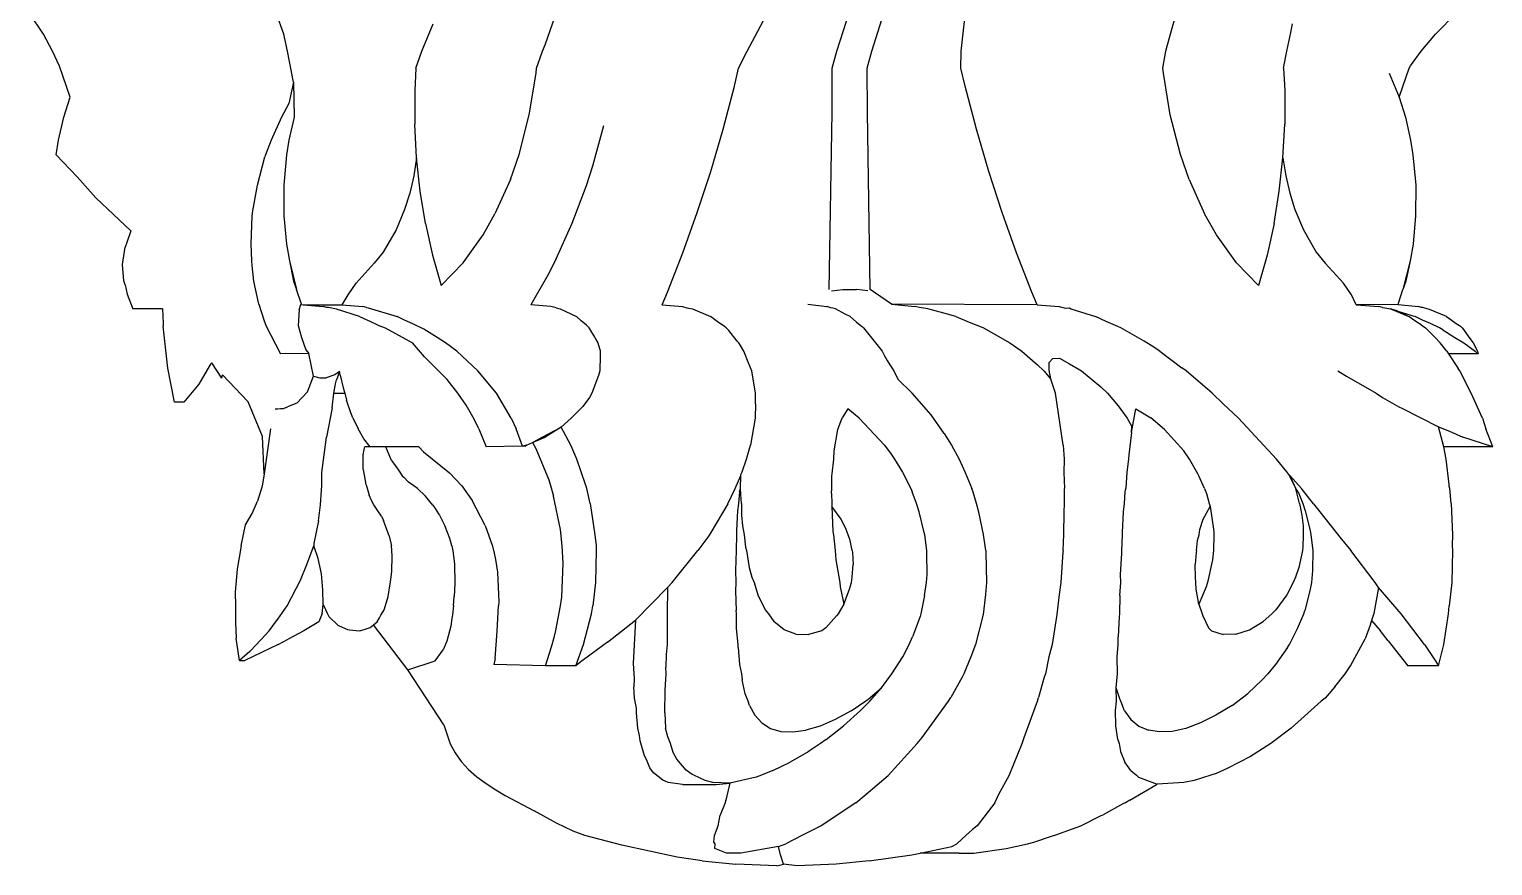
# Model space of a CAD drawing. Extents: x -1563 to 1637, y -685 to 815.
# Drawn here: x 590.6 to 684.5, y -95.1 to -41.4 of the extents above; entities that cross this region are included whole.
import ezdxf

# ---------------------------------------------------------------- set-up
doc = ezdxf.new("R2010")
doc.units = 0
doc.header["$MEASUREMENT"] = 0
doc.layers.get('0').update_dxf_attribs({"linetype": 'CONTINUOUS'})

msp = doc.modelspace()

# ---------------------------------------------------------------- linework, layer by layer
at = {"color": 22}
for p, q in [((591.511, -41.712), (590.595, -40.351)), ((606.928, -41.712), (606.445, -40.351)), ((636.661, -42.817), (638.388, -39.568)), ((642.413, -42.817), (643.459, -39.568)), ((644.652, -42.817), (645.68, -39.568)), ((650.405, -42.817), (650.75, -39.568)), ((680.838, -41.712), (682.186, -40.351)), ((615.776, -42.817), (616.522, -41.063)), ((623.705, -42.403), (624.352, -40.571)), ((663.625, -42.403), (664.147, -40.571)), ((671.542, -41.625), (671.661, -41.063)), ((592.093, -42.805), (591.511, -41.712)), ((607.16, -42.817), (606.928, -41.712)), ((671.29, -42.817), (671.542, -41.625)), ((679.906, -42.817), (680.838, -41.712)), ((592.531, -43.785), (592.093, -42.805)), ((607.54, -44.799), (607.16, -42.817)), ((615.41, -43.902), (615.776, -42.817)), ((623.148, -43.902), (623.535, -42.817)), ((623.535, -42.817), (623.705, -42.403)), ((636.116, -43.902), (636.661, -42.817)), ((642.122, -43.902), (642.413, -42.817)), ((644.367, -43.902), (644.652, -42.817)), ((650.372, -43.902), (650.405, -42.817)), ((663.341, -43.902), (663.53, -42.817)), ((663.53, -42.817), (663.625, -42.403)), ((671.079, -43.902), (671.29, -42.817)), ((679.226, -43.763), (679.906, -42.817)), ((593.209, -45.765), (592.531, -43.785)), ((615.41, -43.902), (615.334, -45.344)), ((623.118, -44.228), (623.148, -43.902)), ((635.842, -45.065), (636.116, -43.902)), ((642.114, -46.727), (642.122, -43.902)), ((644.375, -46.727), (644.367, -43.902)), ((650.646, -45.065), (650.372, -43.902)), ((663.37, -44.228), (663.341, -43.902)), ((671.079, -43.902), (671.155, -45.344)), ((678.501, -45.765), (679.139, -43.902)), ((679.139, -43.902), (679.226, -43.763)), ((607.54, -44.799), (607.251, -46.176)), ((607.54, -44.799), (607.591, -47.057)), ((622.68, -46.897), (623.118, -44.228)), ((635.115, -47.82), (635.842, -45.065)), ((651.374, -47.82), (650.646, -45.065)), ((663.809, -46.897), (663.37, -44.228)), ((677.865, -44.218), (678.501, -45.765)), ((592.812, -47.057), (593.209, -45.765)), ((615.334, -45.344), (615.334, -47.505)), ((671.155, -45.344), (671.154, -47.505)), ((678.501, -45.765), (678.898, -47.057)), ((607.251, -46.176), (606.784, -47.057)), ((622.022, -49.439), (622.68, -46.897)), ((641.933, -58.117), (642.114, -46.727)), ((644.555, -58.117), (644.375, -46.727)), ((664.467, -49.439), (663.809, -46.897)), ((592.479, -48.515), (592.812, -47.057)), ((606.784, -47.057), (606.126, -48.515)), ((607.591, -47.057), (607.257, -48.515)), ((615.449, -49.658), (615.334, -47.505)), ((626.752, -50.179), (627.469, -47.592)), ((634.321, -50.524), (635.115, -47.82)), ((652.167, -50.524), (651.374, -47.82)), ((671.039, -49.658), (671.154, -47.505)), ((678.898, -47.057), (679.231, -48.515)), ((592.323, -49.47), (592.479, -48.515)), ((606.126, -48.515), (605.757, -49.47)), ((607.257, -48.515), (607.102, -49.47)), ((679.231, -48.515), (679.387, -49.47)), ((592.323, -49.47), (593.66, -50.871)), ((605.23, -51.414), (605.72, -49.589)), ((605.757, -49.47), (605.72, -49.589)), ((607.102, -49.47), (606.926, -51.414)), ((615.449, -49.658), (615.267, -50.81)), ((615.678, -51.786), (615.449, -49.658)), ((621.467, -51.039), (622.022, -49.439)), ((665.021, -51.039), (664.467, -49.439)), ((670.811, -51.786), (671.039, -49.658)), ((671.039, -49.658), (671.221, -50.81)), ((679.387, -49.47), (679.563, -51.414)), ((626.346, -51.433), (626.752, -50.179)), ((633.462, -53.173), (634.321, -50.524)), ((653.026, -53.173), (652.167, -50.524)), ((593.66, -50.871), (594.86, -52.226)), ((604.944, -53.058), (605.23, -51.414)), ((606.926, -51.414), (606.933, -53.373)), ((615.267, -50.81), (615.01, -51.921)), ((621.467, -51.039), (620.474, -53.26)), ((625.44, -53.851), (626.346, -51.433)), ((665.021, -51.039), (666.015, -53.26)), ((671.221, -50.81), (671.479, -51.921)), ((679.563, -51.414), (679.556, -53.373)), ((594.86, -52.226), (597.104, -54.345)), ((615.01, -51.921), (614.68, -52.979)), ((616.019, -53.872), (615.678, -51.786)), ((670.47, -53.872), (670.811, -51.786)), ((671.479, -51.921), (671.808, -52.979)), ((604.825, -55.192), (604.902, -53.373)), ((604.902, -53.373), (604.944, -53.058)), ((606.933, -53.373), (607.1, -55.192)), ((614.68, -52.979), (614.136, -54.283)), ((619.712, -54.604), (620.474, -53.26)), ((632.54, -55.762), (633.462, -53.173)), ((653.949, -55.762), (653.026, -53.173)), ((666.777, -54.604), (666.015, -53.26)), ((671.808, -52.979), (672.352, -54.283)), ((679.556, -53.373), (679.389, -55.192)), ((597.104, -54.345), (596.859, -55.085)), ((614.136, -54.283), (613.303, -55.704)), ((616.019, -53.872), (616.469, -55.9)), ((624.416, -56.136), (625.44, -53.851)), ((670.47, -53.872), (670.02, -55.9)), ((672.352, -54.283), (673.185, -55.704)), ((596.58, -56.507), (596.758, -55.382)), ((596.859, -55.085), (596.758, -55.382)), ((604.867, -56.267), (604.825, -55.192)), ((607.1, -55.192), (607.287, -56.267)), ((618.436, -56.385), (619.712, -54.604)), ((668.052, -56.385), (666.777, -54.604)), ((679.389, -55.192), (679.202, -56.267)), ((604.89, -56.57), (604.867, -56.267)), ((607.287, -56.267), (607.745, -58.117)), ((607.287, -56.267), (607.56, -57.562)), ((613.303, -55.704), (612.733, -56.427)), ((616.469, -55.9), (617.024, -57.855)), ((624.416, -56.136), (623.874, -57.197)), ((631.555, -58.288), (632.54, -55.762)), ((654.933, -58.288), (653.949, -55.762)), ((670.02, -55.9), (669.464, -57.855)), ((673.185, -55.704), (673.755, -56.427)), ((679.202, -56.267), (678.744, -58.117)), ((679.202, -56.267), (678.928, -57.562)), ((596.661, -57.546), (596.58, -56.507)), ((605.008, -57.562), (604.89, -56.57)), ((612.733, -56.427), (611.565, -57.697)), ((617.024, -57.855), (618.436, -56.385)), ((623.874, -57.197), (622.782, -59.089)), ((669.464, -57.855), (668.052, -56.385)), ((673.755, -56.427), (674.924, -57.697)), ((596.741, -57.818), (596.661, -57.546)), ((596.741, -57.818), (596.875, -58.405)), ((605.325, -59.043), (605.008, -57.562)), ((607.56, -57.562), (607.745, -58.117)), ((608.032, -58.985), (607.745, -58.117)), ((611.057, -58.449), (611.565, -57.697)), ((642.077, -58.203), (642.803, -58.117)), ((642.803, -58.117), (643.685, -58.117)), ((644.411, -58.203), (643.685, -58.117)), ((645.931, -59.053), (644.555, -58.117)), ((675.432, -58.449), (674.924, -57.697)), ((678.457, -58.985), (678.744, -58.117)), ((678.928, -57.562), (678.744, -58.117)), ((596.875, -58.405), (597.242, -59.358)), ((605.325, -59.043), (605.662, -60.115)), ((607.913, -59.403), (608.022, -59.076)), ((608.032, -58.985), (608.022, -59.076)), ((608.022, -59.076), (608.169, -59.09)), ((608.169, -59.09), (609.39, -59.085)), ((608.169, -59.09), (608.697, -59.137)), ((608.697, -59.137), (609.454, -59.208)), ((609.39, -59.085), (610.682, -59.088)), ((610.682, -59.088), (611.057, -58.449)), ((610.682, -59.088), (611.999, -59.208)), ((624.066, -59.208), (622.782, -59.089)), ((631.214, -59.089), (631.555, -58.288)), ((631.214, -59.089), (632.516, -59.208)), ((640.557, -59.053), (641.766, -59.208)), ((645.931, -59.053), (647.427, -59.208)), ((655.274, -59.089), (645.931, -59.053)), ((655.274, -59.089), (654.933, -58.288)), ((655.274, -59.089), (656.677, -59.208)), ((675.749, -59.089), (675.432, -58.449)), ((678.443, -59.074), (675.749, -59.089)), ((675.749, -59.089), (677.195, -59.208)), ((678.443, -59.074), (678.457, -58.985)), ((678.443, -59.074), (679.739, -59.208)), ((599.152, -59.358), (597.242, -59.358)), ((599.152, -59.358), (599.19, -60.295)), ((607.913, -59.403), (607.854, -60.427)), ((609.699, -59.258), (609.454, -59.208)), ((609.791, -59.27), (609.699, -59.258)), ((610.304, -59.363), (609.791, -59.27)), ((611.786, -59.848), (610.304, -59.363)), ((611.786, -59.848), (612.255, -60.058)), ((612.227, -59.264), (611.999, -59.208)), ((612.227, -59.264), (612.336, -59.289)), ((612.255, -60.058), (612.768, -60.283)), ((612.336, -59.289), (614.199, -59.848)), ((614.681, -60.069), (614.199, -59.848)), ((615.209, -60.304), (614.681, -60.069)), ((624.396, -59.289), (624.066, -59.208)), ((624.396, -59.289), (624.67, -59.357)), ((624.67, -59.357), (625.704, -59.848)), ((626.009, -60.118), (625.704, -59.848)), ((632.516, -59.208), (632.787, -59.273)), ((632.787, -59.273), (632.906, -59.3)), ((632.906, -59.3), (633.151, -59.357)), ((633.151, -59.357), (634.312, -59.848)), ((634.739, -60.156), (634.312, -59.848)), ((642.035, -59.282), (641.766, -59.208)), ((642.155, -59.311), (642.035, -59.282)), ((642.327, -59.357), (642.155, -59.311)), ((642.954, -59.694), (642.327, -59.357)), ((643.282, -59.848), (642.954, -59.694)), ((643.282, -59.848), (643.683, -60.194)), ((647.832, -59.282), (647.427, -59.208)), ((648.007, -59.311), (647.832, -59.282)), ((648.264, -59.357), (648.007, -59.311)), ((649.514, -59.694), (648.264, -59.357)), ((650.046, -59.848), (649.514, -59.694)), ((650.046, -59.848), (650.902, -60.194)), ((656.677, -59.208), (657.003, -59.273)), ((657.003, -59.273), (657.145, -59.3)), ((657.145, -59.3), (657.354, -59.286)), ((657.354, -59.286), (657.439, -59.357)), ((657.439, -59.357), (659.017, -59.848)), ((659.706, -60.156), (659.017, -59.848)), ((677.432, -59.254), (677.195, -59.208)), ((677.432, -59.254), (677.577, -59.281)), ((677.577, -59.281), (677.941, -59.357)), ((678.425, -59.503), (677.941, -59.357)), ((677.941, -59.357), (678.317, -59.502)), ((678.317, -59.502), (679.13, -59.848)), ((678.317, -59.502), (678.425, -59.503)), ((678.425, -59.503), (679.13, -59.848)), ((678.425, -59.503), (679.52, -59.848)), ((679.449, -60.069), (679.13, -59.848)), ((679.804, -60.304), (679.449, -60.069)), ((679.998, -60.066), (679.52, -59.848)), ((679.942, -59.258), (679.739, -59.208)), ((680.025, -59.27), (679.942, -59.258)), ((680.517, -60.298), (679.998, -60.066)), ((680.371, -59.361), (680.025, -59.27)), ((680.454, -59.381), (680.371, -59.361)), ((681.542, -59.848), (680.454, -59.381)), ((681.542, -59.848), (681.837, -60.058)), ((681.837, -60.058), (682.165, -60.283)), ((599.19, -60.295), (599.193, -60.454)), ((599.483, -63.159), (599.193, -60.454)), ((605.662, -60.115), (605.701, -60.223)), ((605.701, -60.223), (605.773, -60.425)), ((605.773, -60.425), (606.711, -62.231)), ((607.854, -60.427), (608.065, -61.19)), ((612.768, -60.283), (613.035, -60.415)), ((613.035, -60.415), (613.426, -60.565)), ((613.426, -60.565), (615.185, -61.529)), ((615.91, -60.652), (615.209, -60.304)), ((616.76, -61.195), (615.91, -60.652)), ((626.348, -60.403), (626.009, -60.118)), ((626.529, -60.563), (626.348, -60.403)), ((626.88, -61.159), (626.529, -60.563)), ((635.211, -60.481), (634.739, -60.156)), ((635.322, -60.561), (635.211, -60.481)), ((635.478, -60.745), (635.322, -60.561)), ((636.029, -61.427), (635.478, -60.745)), ((643.683, -60.194), (644.053, -60.498)), ((644.053, -60.498), (644.136, -60.56)), ((644.136, -60.56), (644.906, -61.533)), ((650.902, -60.194), (651.671, -60.498)), ((651.671, -60.498), (651.82, -60.56)), ((651.82, -60.56), (653.526, -61.533)), ((660.455, -60.481), (659.706, -60.156)), ((660.634, -60.561), (660.455, -60.481)), ((660.947, -60.745), (660.634, -60.561)), ((662.129, -61.427), (660.947, -60.745)), ((679.917, -60.373), (679.804, -60.304)), ((679.917, -60.373), (680.192, -60.576)), ((680.289, -60.672), (680.192, -60.576)), ((680.289, -60.672), (680.814, -61.195)), ((681.099, -60.564), (680.517, -60.298)), ((681.308, -60.692), (681.099, -60.564)), ((681.308, -60.692), (682.078, -61.179)), ((682.165, -60.283), (682.378, -60.415)), ((682.378, -60.415), (682.446, -60.47)), ((682.446, -60.47), (682.553, -60.561)), ((682.553, -60.561), (682.623, -60.669)), ((682.623, -60.669), (682.979, -61.168)), ((608.065, -61.19), (608.336, -61.972)), ((608.336, -61.972), (608.539, -62.212)), ((615.964, -62.432), (615.185, -61.529)), ((617.301, -61.529), (616.76, -61.195)), ((618.036, -62.071), (617.301, -61.529)), ((626.88, -61.159), (626.958, -61.318)), ((626.958, -61.318), (627.07, -61.531)), ((627.07, -61.531), (627.178, -61.888)), ((627.178, -61.888), (627.223, -62.032)), ((636.118, -61.532), (636.029, -61.427)), ((636.226, -61.707), (636.118, -61.532)), ((636.452, -62.072), (636.226, -61.707)), ((644.906, -61.533), (645.317, -62.072)), ((653.526, -61.533), (654.283, -62.072)), ((662.315, -61.532), (662.129, -61.427)), ((662.584, -61.707), (662.315, -61.532)), ((663.148, -62.072), (662.584, -61.707)), ((680.814, -61.195), (681.131, -61.529)), ((681.564, -62.071), (681.131, -61.529)), ((682.078, -61.179), (682.641, -61.529)), ((682.641, -61.529), (683.373, -62.061)), ((682.979, -61.168), (683.248, -61.529)), ((683.248, -61.529), (683.529, -62.071)), ((602.226, -62.898), (601.713, -63.784)), ((602.309, -62.809), (602.226, -62.898)), ((602.95, -63.788), (602.309, -62.809)), ((608.539, -62.212), (606.711, -62.231)), ((608.83, -63.679), (608.539, -62.212)), ((615.964, -62.432), (617.403, -63.883)), ((619.385, -63.328), (618.036, -62.071)), ((627.225, -62.36), (627.205, -63.327)), ((627.223, -62.032), (627.229, -62.121)), ((627.229, -62.121), (627.225, -62.36)), ((636.533, -62.272), (636.452, -62.072)), ((636.689, -62.657), (636.533, -62.272)), ((636.88, -63.131), (636.689, -62.657)), ((645.317, -62.072), (645.479, -62.37)), ((645.479, -62.37), (645.637, -62.659)), ((645.637, -62.659), (645.827, -62.944)), ((654.283, -62.072), (654.636, -62.37)), ((654.636, -62.37), (654.98, -62.659)), ((654.98, -62.659), (655.286, -62.944)), ((656.036, -62.783), (656.268, -62.545)), ((656.038, -62.873), (656.036, -62.783)), ((656.051, -63.286), (656.038, -62.873)), ((656.268, -62.545), (656.709, -62.507)), ((656.709, -62.507), (657.343, -62.876)), ((657.343, -62.876), (658.007, -63.262)), ((663.148, -62.072), (664.557, -63.131)), ((681.564, -62.071), (681.665, -62.226)), ((683.578, -62.231), (681.665, -62.226)), ((681.665, -62.226), (682.282, -63.176)), ((683.373, -62.061), (683.578, -62.231)), ((683.529, -62.071), (683.578, -62.231)), ((599.912, -65.34), (599.483, -63.159)), ((601.713, -63.784), (601.485, -64.181)), ((602.95, -63.788), (602.987, -63.582)), ((604.637, -65.326), (602.987, -63.582)), ((608.444, -64.684), (608.83, -63.679)), ((608.83, -63.679), (609.246, -63.783)), ((609.246, -63.783), (609.653, -63.781)), ((610.199, -63.593), (609.653, -63.781)), ((610.503, -63.376), (610.199, -63.593)), ((610.503, -63.376), (610.307, -63.9)), ((610.549, -63.598), (610.503, -63.376)), ((610.549, -63.598), (610.732, -64.413)), ((620.574, -64.764), (619.385, -63.328)), ((627.131, -63.623), (626.688, -64.764)), ((627.205, -63.327), (627.131, -63.623)), ((636.951, -63.326), (636.88, -63.131)), ((637.192, -64.764), (636.951, -63.326)), ((645.827, -62.944), (646.08, -63.325)), ((646.08, -63.325), (646.327, -63.856)), ((647.255, -64.764), (646.327, -63.856)), ((655.286, -62.944), (655.695, -63.325)), ((655.695, -63.325), (656.159, -63.856)), ((656.159, -63.856), (656.051, -63.286)), ((656.448, -64.764), (656.159, -63.856)), ((658.007, -63.262), (658.108, -63.325)), ((658.108, -63.325), (659.365, -64.352)), ((664.824, -63.326), (664.557, -63.131)), ((666.511, -64.764), (664.824, -63.326)), ((674.57, -63.327), (675.004, -63.601)), ((675.004, -63.601), (675.113, -63.666)), ((675.113, -63.666), (677.015, -64.764)), ((682.39, -63.328), (682.282, -63.176)), ((683.129, -64.764), (682.39, -63.328)), ((601.485, -64.181), (600.517, -65.34)), ((607.757, -65.397), (608.444, -64.684)), ((610.038, -65.691), (610.144, -64.76)), ((610.144, -64.76), (610.233, -64.289)), ((610.144, -64.76), (610.843, -64.76)), ((610.233, -64.289), (610.256, -64.169)), ((610.256, -64.169), (610.307, -63.9)), ((610.732, -64.413), (610.843, -64.76)), ((610.843, -64.76), (610.949, -65.211)), ((618.088, -64.763), (617.403, -63.883)), ((618.62, -65.531), (618.088, -64.763)), ((621.515, -66.37), (620.574, -64.764)), ((626.688, -64.764), (626.541, -65.032)), ((637.2, -65.441), (637.192, -64.764)), ((648.463, -66.157), (647.255, -64.764)), ((656.932, -68.099), (656.448, -64.764)), ((659.365, -64.352), (659.785, -64.764)), ((659.785, -64.764), (660.476, -65.566)), ((667.199, -65.441), (666.511, -64.764)), ((677.015, -64.764), (677.437, -65.032)), ((683.84, -66.37), (683.129, -64.764)), ((600.517, -65.34), (599.912, -65.34)), ((605.568, -67.539), (604.637, -65.326)), ((606.914, -65.739), (607.164, -65.635)), ((607.757, -65.397), (607.164, -65.635)), ((610.038, -65.691), (609.671, -67.575)), ((611.238, -66.014), (610.949, -65.211)), ((619.137, -66.421), (618.62, -65.531)), ((625.369, -66.37), (626.05, -65.684)), ((626.11, -65.624), (626.05, -65.684)), ((626.541, -65.032), (626.11, -65.624)), ((637.2, -65.441), (637.172, -66.37)), ((660.476, -65.566), (661.044, -66.37)), ((667.199, -65.441), (668.183, -66.37)), ((677.437, -65.032), (678.486, -65.629)), ((678.486, -65.629), (678.671, -65.715)), ((678.671, -65.715), (681.026, -66.921)), ((606.372, -65.764), (606.541, -65.758)), ((606.541, -65.758), (606.715, -65.746)), ((606.715, -65.746), (606.914, -65.739)), ((611.358, -66.351), (611.238, -66.014)), ((611.358, -66.351), (611.71, -67.054)), ((619.444, -67.054), (619.137, -66.421)), ((621.515, -66.37), (621.832, -67.054)), ((624.735, -66.934), (625.369, -66.37)), ((637.172, -66.37), (636.884, -68.099)), ((642.471, -67.089), (642.761, -66.346)), ((643.127, -65.768), (642.761, -66.346)), ((643.849, -66.37), (643.127, -65.768)), ((643.849, -66.37), (645.466, -68.099)), ((649.308, -67.356), (648.463, -66.157)), ((661.044, -66.37), (661.354, -66.901)), ((661.334, -67.28), (661.613, -65.756)), ((661.613, -65.756), (662.569, -66.344)), ((663.445, -67.089), (662.569, -66.344)), ((670.635, -69.005), (668.183, -66.37)), ((683.84, -66.37), (684.058, -67.054)), ((605.662, -69.938), (605.568, -67.539)), ((606.07, -67.054), (605.662, -69.938)), ((609.374, -69.861), (609.671, -67.575)), ((612.07, -67.697), (611.71, -67.054)), ((619.444, -67.054), (619.917, -68.213)), ((622.252, -68.154), (621.832, -67.054)), ((622.897, -67.924), (623.708, -67.585)), ((622.897, -67.924), (623.504, -67.585)), ((623.504, -67.585), (624.735, -66.934)), ((623.504, -67.585), (623.708, -67.585)), ((624.735, -66.934), (623.708, -67.585)), ((625.355, -68.099), (624.735, -66.934)), ((642.236, -68.457), (642.471, -67.089)), ((649.308, -67.356), (649.773, -68.099)), ((661.334, -67.28), (661.15, -68.715)), ((661.334, -67.28), (661.354, -66.901)), ((664.688, -68.457), (663.445, -67.089)), ((681.026, -66.921), (681.731, -67.201)), ((681.372, -68.213), (681.026, -66.921)), ((681.731, -67.201), (682.596, -67.585)), ((684.505, -68.213), (682.596, -67.585)), ((684.505, -68.213), (684.058, -67.054)), ((612.023, -68.716), (612.092, -68.372)), ((612.468, -68.213), (612.07, -67.697)), ((612.092, -68.372), (612.124, -68.213)), ((612.468, -68.213), (612.124, -68.213)), ((613.47, -68.213), (612.468, -68.213)), ((615.601, -68.213), (613.47, -68.213)), ((613.844, -69.07), (613.47, -68.213)), ((615.884, -68.531), (615.601, -68.213)), ((615.884, -68.531), (617.552, -69.875)), ((622.252, -68.154), (619.917, -68.213)), ((622.495, -68.105), (622.252, -68.154)), ((622.403, -68.151), (622.252, -68.154)), ((622.403, -68.151), (622.495, -68.105)), ((622.495, -68.105), (622.897, -67.924)), ((622.897, -67.924), (623.102, -68.311)), ((623.102, -68.311), (623.933, -70.325)), ((625.737, -69.005), (625.355, -68.099)), ((636.624, -69.005), (636.884, -68.099)), ((642.214, -69.005), (642.236, -68.457)), ((645.466, -68.099), (645.902, -68.675)), ((649.773, -68.099), (650.264, -69.005)), ((656.932, -68.099), (656.995, -69.005)), ((665.045, -69.005), (664.688, -68.457)), ((684.505, -68.213), (681.372, -68.213)), ((681.522, -69.005), (681.372, -68.213)), ((612.023, -69.664), (612.023, -68.716)), ((613.844, -69.07), (614.073, -69.4)), ((614.073, -69.4), (614.246, -69.646)), ((626.29, -70.615), (625.737, -69.005)), ((636.331, -69.798), (636.624, -69.005)), ((642.107, -69.929), (642.214, -69.005)), ((645.902, -68.675), (646.127, -69.005)), ((646.127, -69.005), (646.621, -69.834)), ((650.264, -69.005), (650.654, -69.844)), ((656.995, -69.005), (656.988, -69.844)), ((661.132, -69.005), (661.016, -69.834)), ((661.15, -68.715), (661.132, -69.005)), ((665.574, -69.929), (665.045, -69.005)), ((671.29, -69.798), (670.635, -69.005)), ((681.704, -70.615), (681.522, -69.005)), ((605.662, -69.938), (605.538, -70.718)), ((609.367, -70.716), (609.374, -69.861)), ((612.023, -69.664), (612.199, -70.619)), ((614.246, -69.646), (614.378, -69.835)), ((614.378, -69.835), (614.533, -70.059)), ((614.533, -70.059), (614.622, -70.151)), ((614.622, -70.151), (614.932, -70.475)), ((617.552, -69.875), (618.343, -70.711)), ((623.933, -70.325), (624.051, -70.681)), ((635.892, -70.88), (636.255, -70.04)), ((636.242, -70.88), (636.255, -70.04)), ((636.255, -70.04), (636.279, -69.94)), ((636.279, -69.94), (636.331, -69.798)), ((642.094, -70.057), (642.107, -69.929)), ((642.104, -70.88), (642.094, -70.057)), ((646.621, -69.834), (647.159, -70.88)), ((650.654, -69.844), (651.083, -70.88)), ((656.988, -69.844), (657.032, -70.88)), ((661.016, -69.834), (660.957, -70.88)), ((665.646, -70.057), (665.574, -69.929)), ((666.012, -70.88), (665.646, -70.057)), ((671.425, -69.98), (671.29, -69.798)), ((671.874, -70.88), (671.425, -69.98)), ((671.512, -70.06), (671.425, -69.98)), ((671.874, -70.88), (671.512, -70.06)), ((672.224, -70.88), (671.512, -70.06)), ((605.538, -70.718), (605.239, -71.694)), ((609.288, -71.921), (609.349, -70.987)), ((609.349, -70.987), (609.367, -70.716)), ((612.199, -70.619), (612.233, -70.714)), ((612.233, -70.714), (612.406, -71.303)), ((612.564, -71.642), (612.406, -71.303)), ((615.274, -70.713), (614.932, -70.475)), ((615.5, -70.876), (615.274, -70.713)), ((616.019, -71.369), (615.5, -70.876)), ((616.493, -71.946), (616.019, -71.369)), ((618.343, -70.711), (619.01, -71.643)), ((624.051, -70.681), (624.243, -71.368)), ((624.678, -73.504), (624.243, -71.368)), ((626.326, -70.721), (626.29, -70.615)), ((626.371, -70.88), (626.326, -70.721)), ((626.577, -71.843), (626.371, -70.88)), ((635.416, -71.861), (635.892, -70.88)), ((636.161, -71.094), (636.104, -71.843)), ((636.161, -71.094), (636.242, -70.88)), ((636.265, -71.236), (636.242, -70.88)), ((636.3, -71.843), (636.265, -71.236)), ((642.084, -71.205), (642.104, -70.88)), ((642.084, -71.205), (642.095, -71.843)), ((647.159, -70.88), (647.256, -71.101)), ((647.531, -71.843), (647.256, -71.101)), ((651.162, -71.11), (651.083, -70.88)), ((651.387, -71.843), (651.162, -71.11)), ((657.025, -71.11), (657.032, -70.88)), ((657.028, -71.843), (657.025, -71.11)), ((660.883, -71.843), (660.928, -71.101)), ((660.928, -71.101), (660.957, -70.88)), ((666.012, -70.88), (666.133, -71.205)), ((666.133, -71.205), (666.319, -71.843)), ((671.961, -71.236), (671.874, -70.88)), ((672.02, -71.094), (671.874, -70.88)), ((672.114, -71.843), (671.961, -71.236)), ((672.02, -71.094), (672.31, -71.843)), ((673.002, -71.861), (672.224, -70.88)), ((681.717, -70.721), (681.704, -70.615)), ((681.744, -70.88), (681.717, -70.721)), ((681.838, -71.843), (681.744, -70.88)), ((604.888, -72.488), (605.239, -71.694)), ((609.148, -72.942), (609.242, -72.266)), ((609.242, -72.266), (609.288, -71.921)), ((612.695, -71.925), (612.564, -71.642)), ((612.921, -72.246), (612.695, -71.925)), ((613.197, -72.645), (612.921, -72.246)), ((616.493, -71.946), (616.634, -72.164)), ((616.634, -72.164), (616.852, -72.498)), ((619.848, -73.242), (619.01, -71.643)), ((626.577, -71.843), (626.89, -73.84)), ((635.416, -71.861), (634.323, -73.696)), ((636.042, -72.306), (635.974, -73.564)), ((636.104, -71.843), (636.042, -72.306)), ((636.3, -71.843), (636.301, -72.486)), ((642.095, -71.843), (642.088, -72.03)), ((642.088, -72.03), (642.166, -73.629)), ((642.689, -72.849), (642.088, -72.03)), ((647.699, -72.379), (647.531, -71.843)), ((651.527, -72.403), (651.387, -71.843)), ((656.998, -72.403), (657.028, -71.843)), ((660.821, -72.379), (660.883, -71.843)), ((665.924, -72.849), (666.363, -72.03)), ((666.319, -71.843), (666.363, -72.03)), ((666.363, -72.03), (666.601, -73.629)), ((672.114, -71.843), (672.24, -72.486)), ((672.31, -71.843), (672.464, -72.306)), ((672.464, -72.306), (672.78, -73.564)), ((673.002, -71.861), (674.458, -73.696)), ((681.838, -71.843), (681.919, -73.84)), ((604.182, -74.558), (604.466, -73.209)), ((604.466, -73.209), (604.888, -72.488)), ((609.148, -72.942), (608.852, -74.412)), ((613.197, -72.645), (613.336, -72.937)), ((613.634, -73.752), (613.336, -72.937)), ((616.852, -72.498), (616.915, -72.597)), ((616.915, -72.597), (617.276, -73.312)), ((619.848, -73.242), (620.314, -74.578)), ((636.301, -72.486), (636.302, -72.594)), ((636.302, -72.594), (636.362, -73.278)), ((643.022, -73.5), (642.689, -72.849)), ((648.027, -73.696), (647.699, -72.379)), ((651.818, -73.839), (651.527, -72.403)), ((656.992, -73.839), (656.998, -72.403)), ((660.754, -73.696), (660.821, -72.379)), ((665.72, -73.5), (665.924, -72.849)), ((672.24, -72.486), (672.261, -72.594)), ((672.261, -72.594), (672.336, -73.278)), ((613.674, -73.87), (613.634, -73.752)), ((613.674, -73.87), (613.831, -74.542)), ((617.572, -74.078), (617.276, -73.312)), ((617.705, -74.558), (617.572, -74.078)), ((624.793, -74.558), (624.678, -73.504)), ((626.89, -73.84), (626.965, -74.558)), ((634.13, -73.998), (633.5, -74.853)), ((634.256, -73.809), (634.13, -73.998)), ((634.323, -73.696), (634.256, -73.809)), ((635.98, -73.841), (635.947, -74.853)), ((635.974, -73.564), (635.98, -73.841)), ((636.362, -73.278), (636.461, -73.841)), ((636.461, -73.841), (636.558, -74.64)), ((642.166, -73.629), (642.202, -73.84)), ((642.202, -73.84), (642.319, -74.853)), ((643.152, -73.84), (643.022, -73.5)), ((643.276, -74.224), (643.152, -73.84)), ((648.053, -73.84), (648.027, -73.696)), ((648.188, -74.853), (648.053, -73.84)), ((651.969, -74.853), (651.818, -73.839)), ((656.933, -74.853), (656.992, -73.839)), ((660.714, -74.853), (660.756, -73.84)), ((660.756, -73.84), (660.754, -73.696)), ((665.568, -74.224), (665.658, -73.84)), ((665.658, -73.84), (665.72, -73.5)), ((666.608, -73.84), (666.583, -74.853)), ((666.601, -73.629), (666.608, -73.84)), ((672.349, -73.841), (672.324, -74.64)), ((672.336, -73.278), (672.349, -73.841)), ((672.78, -73.564), (672.829, -73.841)), ((672.829, -73.841), (672.955, -74.853)), ((674.458, -73.696), (674.548, -73.809)), ((674.548, -73.809), (674.694, -73.998)), ((674.694, -73.998), (675.403, -74.853)), ((681.919, -73.84), (681.91, -74.558)), ((604.182, -74.558), (603.926, -76.051)), ((608.37, -75.851), (608.857, -74.558)), ((608.852, -74.412), (608.857, -74.558)), ((609.144, -75.361), (608.857, -74.558)), ((613.888, -75.197), (613.831, -74.542)), ((617.705, -74.558), (617.778, -74.883)), ((617.778, -74.883), (617.881, -75.714)), ((620.314, -74.578), (620.438, -75.017)), ((620.438, -75.017), (620.506, -75.426)), ((624.852, -75.679), (624.793, -74.558)), ((626.979, -74.853), (626.937, -76.899)), ((626.965, -74.558), (626.979, -74.853)), ((631.852, -76.899), (633.5, -74.853)), ((635.947, -74.853), (635.911, -76.15)), ((636.558, -74.64), (636.61, -74.853)), ((636.61, -74.853), (636.801, -75.944)), ((642.319, -74.853), (642.348, -75.453)), ((643.406, -74.853), (643.276, -74.224)), ((643.406, -74.853), (643.425, -74.984)), ((643.425, -74.984), (643.455, -75.75)), ((648.2, -75.039), (648.188, -74.853)), ((648.205, -76.395), (648.2, -75.039)), ((651.969, -74.853), (651.978, -74.965)), ((651.978, -74.965), (652.017, -76.899)), ((656.919, -74.965), (656.795, -76.899)), ((656.933, -74.853), (656.919, -74.965)), ((660.629, -76.395), (660.694, -75.039)), ((660.694, -75.039), (660.714, -74.853)), ((665.471, -74.984), (665.407, -75.75)), ((665.496, -74.853), (665.471, -74.984)), ((665.496, -74.853), (665.568, -74.224)), ((666.583, -74.853), (666.528, -75.453)), ((672.292, -74.853), (672.052, -75.944)), ((672.324, -74.64), (672.292, -74.853)), ((672.955, -74.853), (672.934, -76.15)), ((676.959, -76.899), (675.403, -74.853)), ((681.923, -74.853), (681.874, -76.899)), ((681.91, -74.558), (681.923, -74.853)), ((603.926, -76.051), (603.816, -77.531)), ((607.992, -76.761), (608.37, -75.851)), ((609.337, -76.355), (609.144, -75.361)), ((613.862, -76.209), (613.888, -75.197)), ((617.881, -75.714), (617.895, -76.975)), ((620.506, -75.426), (620.642, -76.251)), ((624.766, -77.855), (624.852, -75.679)), ((636.801, -75.944), (636.971, -76.56)), ((642.348, -75.453), (642.611, -76.899)), ((643.404, -76.573), (643.455, -75.75)), ((665.422, -76.573), (665.407, -75.75)), ((666.528, -75.453), (666.2, -76.899)), ((672.052, -75.944), (671.855, -76.56)), ((607.145, -78.407), (607.992, -76.761)), ((609.435, -77.372), (609.337, -76.355)), ((613.62, -77.811), (613.782, -76.87)), ((613.782, -76.87), (613.862, -76.209)), ((617.895, -76.975), (617.863, -77.801)), ((620.642, -76.251), (620.731, -78.154)), ((626.937, -76.899), (626.769, -78.407)), ((631.555, -77.224), (631.852, -76.899)), ((635.911, -76.15), (635.944, -76.899)), ((635.944, -76.899), (635.918, -77.44)), ((636.971, -76.56), (637.104, -76.899)), ((637.104, -76.899), (637.342, -77.691)), ((642.611, -76.899), (642.638, -77.192)), ((643.233, -77.345), (643.349, -76.899)), ((643.349, -76.899), (643.404, -76.573)), ((648.05, -77.75), (648.176, -76.899)), ((648.176, -76.899), (648.205, -76.395)), ((652.017, -76.899), (651.959, -77.689)), ((656.795, -76.899), (656.673, -77.689)), ((660.568, -77.75), (660.635, -76.899)), ((660.635, -76.899), (660.629, -76.395)), ((665.462, -76.899), (665.422, -76.573)), ((665.478, -77.345), (665.462, -76.899)), ((666.2, -76.899), (666.107, -77.192)), ((671.707, -76.899), (671.29, -77.691)), ((671.855, -76.56), (671.707, -76.899)), ((672.867, -76.899), (672.771, -77.44)), ((672.934, -76.15), (672.867, -76.899)), ((677.182, -77.224), (676.959, -76.899)), ((681.874, -76.899), (681.701, -78.407)), ((603.816, -77.531), (603.83, -78.412)), ((609.445, -78.316), (609.435, -77.372)), ((613.454, -78.387), (613.62, -77.811)), ((617.811, -78.391), (617.863, -77.801)), ((624.692, -78.407), (624.766, -77.855)), ((629.49, -79.336), (631.555, -77.224)), ((631.555, -77.224), (631.527, -78.935)), ((635.918, -77.44), (635.953, -78.697)), ((637.342, -77.691), (637.822, -78.655)), ((642.638, -77.192), (642.856, -78.295)), ((642.856, -78.295), (643.233, -77.345)), ((648.05, -77.75), (647.806, -78.921)), ((651.959, -77.689), (651.802, -78.968)), ((656.673, -77.689), (656.532, -78.968)), ((660.568, -77.75), (660.548, -78.921)), ((665.639, -78.295), (665.478, -77.345)), ((666.107, -77.192), (665.639, -78.295)), ((671.29, -77.691), (670.592, -78.655)), ((672.771, -77.44), (672.451, -78.697)), ((677.182, -77.224), (676.881, -78.897)), ((678.633, -78.921), (677.182, -77.224)), ((603.83, -78.412), (603.83, -79.479)), ((606.535, -79.253), (607.145, -78.407)), ((609.399, -78.909), (609.445, -78.316)), ((609.445, -78.316), (609.49, -78.407)), ((609.49, -78.407), (609.716, -78.877)), ((609.716, -78.877), (609.826, -79.091)), ((613.165, -79.016), (613.302, -78.78)), ((613.302, -78.78), (613.365, -78.664)), ((613.365, -78.664), (613.454, -78.387)), ((617.811, -78.391), (617.761, -78.982)), ((620.623, -80.027), (620.713, -78.407)), ((620.731, -78.154), (620.713, -78.407)), ((624.391, -79.994), (624.692, -78.407)), ((626.683, -78.921), (626.769, -78.407)), ((635.975, -78.921), (635.953, -78.697)), ((637.822, -78.655), (638.033, -78.921)), ((642.856, -78.295), (642.499, -78.921)), ((665.639, -78.295), (665.854, -78.921)), ((670.592, -78.655), (670.321, -78.921)), ((672.379, -78.921), (672.451, -78.697)), ((681.67, -78.921), (681.701, -78.407)), ((603.83, -79.479), (603.882, -80.491)), ((605.992, -80.006), (606.459, -79.365)), ((606.459, -79.365), (606.535, -79.253)), ((609.173, -79.436), (608.219, -80.004)), ((609.399, -78.909), (609.173, -79.436)), ((609.826, -79.091), (610.403, -79.651)), ((610.403, -79.651), (610.475, -79.696)), ((610.475, -79.696), (611.011, -79.928)), ((612.146, -79.899), (612.473, -79.799)), ((612.473, -79.799), (612.687, -79.626)), ((612.687, -79.626), (612.922, -79.437)), ((614.896, -82.519), (612.687, -79.626)), ((612.922, -79.437), (613.07, -79.178)), ((613.07, -79.178), (613.165, -79.016)), ((617.645, -79.703), (617.396, -80.679)), ((617.717, -79.221), (617.645, -79.703)), ((617.761, -78.982), (617.717, -79.221)), ((626.168, -80.887), (626.683, -78.921)), ((627.703, -80.738), (629.49, -79.336)), ((629.49, -79.336), (629.344, -82.112)), ((631.527, -78.935), (631.528, -80.887)), ((635.985, -79.858), (635.975, -78.921)), ((638.033, -78.921), (638.378, -79.416)), ((639.03, -79.952), (638.378, -79.416)), ((641.716, -79.809), (641.455, -80.007)), ((642.401, -79.058), (641.716, -79.809)), ((642.499, -78.921), (642.401, -79.058)), ((647.755, -79.091), (647.274, -80.403)), ((647.806, -78.921), (647.755, -79.091)), ((651.802, -78.968), (651.305, -80.887)), ((656.532, -78.968), (656.232, -80.887)), ((660.529, -79.091), (660.464, -80.403)), ((660.548, -78.921), (660.529, -79.091)), ((665.854, -78.921), (665.895, -79.058)), ((665.895, -79.058), (666.269, -79.809)), ((666.269, -79.809), (666.461, -80.014)), ((668.895, -79.952), (669.77, -79.416)), ((670.321, -78.921), (669.77, -79.416)), ((671.979, -79.858), (672.379, -78.921)), ((676.635, -79.653), (676.311, -80.522)), ((676.736, -79.345), (676.635, -79.653)), ((676.881, -78.897), (676.736, -79.345)), ((676.736, -79.345), (677.281, -79.994)), ((680.128, -80.887), (678.633, -78.921)), ((681.369, -80.887), (681.67, -78.921)), ((604.092, -81.925), (603.882, -80.491)), ((605.166, -80.893), (605.389, -80.648)), ((605.389, -80.648), (605.473, -80.564)), ((605.473, -80.564), (605.992, -80.006)), ((606.561, -80.882), (607.209, -80.54)), ((608.219, -80.004), (607.209, -80.54)), ((611.011, -79.928), (611.152, -79.943)), ((611.152, -79.943), (611.363, -79.972)), ((611.363, -79.972), (611.777, -80.015)), ((611.777, -80.015), (612.012, -79.943)), ((612.012, -79.943), (612.146, -79.899)), ((617.396, -80.679), (617.153, -81.24)), ((620.49, -81.791), (620.623, -80.027)), ((624.116, -81.045), (624.299, -80.347)), ((624.299, -80.347), (624.391, -79.994)), ((627.703, -80.738), (626.153, -81.87)), ((636.078, -80.887), (635.985, -79.858)), ((639.782, -80.227), (639.03, -79.952)), ((639.782, -80.227), (640.604, -80.249)), ((641.455, -80.007), (640.604, -80.249)), ((647.064, -80.887), (647.274, -80.403)), ((660.472, -80.887), (660.464, -80.403)), ((666.461, -80.014), (667.198, -80.249)), ((668.029, -80.227), (667.198, -80.249)), ((668.029, -80.227), (668.895, -79.952)), ((671.459, -80.887), (671.979, -79.858)), ((675.374, -82.249), (676.311, -80.522)), ((677.793, -80.659), (677.281, -79.994)), ((677.793, -80.659), (679.056, -82.249)), ((604.752, -81.339), (604.092, -81.925)), ((606.561, -80.882), (604.418, -81.925)), ((604.752, -81.339), (605.166, -80.893)), ((616.636, -81.934), (617.153, -81.24)), ((623.718, -82.248), (624.116, -81.045)), ((625.672, -82.249), (626.168, -80.887)), ((631.456, -81.522), (631.438, -82.332)), ((631.528, -80.887), (631.456, -81.522)), ((636.077, -81.085), (636.078, -80.887)), ((636.077, -81.085), (636.174, -82.167)), ((645.948, -82.767), (646.644, -81.674)), ((646.644, -81.674), (647.064, -80.887)), ((651.019, -81.677), (650.573, -82.767)), ((651.305, -80.887), (651.019, -81.677)), ((656.029, -81.677), (655.8, -82.767)), ((656.232, -80.887), (656.029, -81.677)), ((660.406, -81.674), (660.472, -80.887)), ((660.426, -82.767), (660.406, -81.674)), ((671.338, -81.085), (670.571, -82.167)), ((671.338, -81.085), (671.459, -80.887)), ((680.128, -80.887), (680.845, -81.981)), ((681.022, -82.249), (681.369, -80.887)), ((604.092, -81.925), (604.418, -81.925)), ((614.896, -82.519), (616.636, -81.934)), ((617.189, -86.04), (614.896, -82.519)), ((620.49, -81.791), (620.406, -82.174)), ((623.718, -82.248), (620.406, -82.174)), ((625.672, -82.249), (623.718, -82.248)), ((626.015, -81.981), (625.672, -82.249)), ((626.153, -81.87), (626.015, -81.981)), ((629.344, -82.112), (629.413, -83.07)), ((631.461, -82.767), (631.438, -82.332)), ((636.174, -82.167), (636.297, -82.767)), ((670.571, -82.167), (670.077, -82.767)), ((675.029, -82.767), (675.374, -82.249)), ((681.022, -82.249), (679.056, -82.249)), ((680.845, -81.981), (681.022, -82.249)), ((629.413, -83.07), (629.391, -83.614)), ((631.396, -83.823), (631.461, -82.767)), ((636.297, -82.767), (636.331, -83.155)), ((636.541, -84.058), (636.331, -83.155)), ((645.276, -83.662), (645.948, -82.767)), ((650.456, -82.992), (649.734, -84.294)), ((650.573, -82.767), (650.456, -82.992)), ((655.728, -82.992), (655.349, -84.294)), ((655.8, -82.767), (655.728, -82.992)), ((660.34, -83.662), (660.426, -82.767)), ((668.783, -84.024), (669.714, -83.155)), ((670.077, -82.767), (669.714, -83.155)), ((674.367, -83.614), (675.029, -82.767)), ((629.429, -84.324), (629.391, -83.614)), ((629.57, -84.975), (629.429, -84.324)), ((631.376, -85.276), (631.396, -83.823)), ((636.734, -84.53), (636.541, -84.058)), ((643.327, -85.147), (644.276, -84.505)), ((644.276, -84.505), (644.395, -84.418)), ((644.395, -84.418), (645.276, -83.662)), ((644.526, -84.53), (645.276, -83.662)), ((649.591, -84.53), (649.734, -84.294)), ((655.291, -84.53), (655.349, -84.294)), ((660.593, -84.438), (660.34, -83.662)), ((660.357, -84.53), (660.34, -83.662)), ((660.641, -84.53), (660.593, -84.438)), ((668.148, -84.53), (668.697, -84.092)), ((668.697, -84.092), (668.783, -84.024)), ((673.746, -84.324), (673.495, -84.53)), ((674.367, -83.614), (673.746, -84.324)), ((629.571, -85.276), (629.57, -84.975)), ((629.651, -86.249), (629.571, -85.276)), ((631.376, -85.276), (631.432, -86.25)), ((636.81, -84.799), (636.734, -84.53)), ((636.81, -84.799), (637.146, -85.43)), ((637.146, -85.43), (637.6, -85.922)), ((643.327, -85.147), (642.313, -85.706)), ((642.84, -86.103), (643.943, -85.118)), ((643.943, -85.118), (644.526, -84.53)), ((647.899, -86.846), (649.591, -84.53)), ((654.439, -86.846), (655.291, -84.53)), ((660.294, -85.118), (660.357, -84.53)), ((660.314, -86.103), (660.294, -85.118)), ((660.879, -85.147), (660.641, -84.53)), ((660.879, -85.147), (661.277, -85.706)), ((666.747, -85.43), (665.753, -85.922)), ((667.777, -84.799), (666.747, -85.43)), ((667.777, -84.799), (668.148, -84.53)), ((671.561, -86.25), (673.495, -84.53)), ((617.189, -86.04), (617.6, -87.273)), ((629.756, -86.724), (629.651, -86.249)), ((631.564, -86.816), (631.432, -86.25)), ((637.6, -85.922), (638.164, -86.268)), ((638.164, -86.268), (638.83, -86.463)), ((639.59, -86.503), (640.432, -86.389)), ((641.344, -86.122), (640.432, -86.389)), ((642.313, -85.706), (641.344, -86.122)), ((641.734, -86.991), (642.84, -86.103)), ((660.445, -86.991), (660.314, -86.103)), ((661.277, -85.706), (661.789, -86.122)), ((661.789, -86.122), (662.408, -86.389)), ((663.125, -86.503), (662.408, -86.389)), ((664.809, -86.268), (663.929, -86.463)), ((665.753, -85.922), (664.809, -86.268)), ((671.561, -86.25), (670.257, -87.25)), ((617.6, -87.273), (617.917, -87.848)), ((629.786, -87.076), (629.756, -86.724)), ((630.067, -88.039), (629.786, -87.076)), ((631.742, -87.25), (631.564, -86.816)), ((631.911, -87.815), (631.742, -87.25)), ((638.83, -86.463), (639.59, -86.503)), ((641.37, -87.25), (640.657, -87.719)), ((641.734, -86.991), (641.37, -87.25)), ((645.711, -89.29), (647.576, -87.25)), ((647.576, -87.25), (647.899, -86.846)), ((653.479, -89.29), (654.319, -87.25)), ((654.319, -87.25), (654.439, -86.846)), ((660.445, -86.991), (660.525, -87.25)), ((660.525, -87.25), (660.622, -87.758)), ((663.929, -86.463), (663.125, -86.503)), ((670.257, -87.25), (668.961, -88.068)), ((617.917, -87.848), (618.314, -88.392)), ((630.204, -88.272), (630.067, -88.039)), ((630.422, -88.809), (630.204, -88.272)), ((632.14, -88.244), (631.911, -87.815)), ((632.753, -88.954), (632.14, -88.244)), ((640.574, -87.777), (639.425, -88.437)), ((640.657, -87.719), (640.574, -87.777)), ((660.622, -87.758), (660.9, -88.437)), ((668.961, -88.068), (667.472, -88.848)), ((618.314, -88.392), (618.784, -88.903)), ((618.784, -88.903), (619.322, -89.377)), ((630.649, -89.12), (630.422, -88.809)), ((631.245, -89.589), (630.649, -89.12)), ((633.133, -89.23), (632.753, -88.954)), ((638.316, -88.981), (637.573, -89.275)), ((638.316, -88.981), (639.425, -88.437)), ((661.289, -88.981), (660.9, -88.437)), ((661.289, -88.981), (661.643, -89.275)), ((666.76, -89.158), (666.412, -89.275)), ((667.472, -88.848), (666.76, -89.158)), ((619.322, -89.377), (619.92, -89.813)), ((619.92, -89.813), (620.538, -90.213)), ((631.399, -89.653), (631.245, -89.589)), ((631.6, -89.741), (631.399, -89.653)), ((632.509, -89.866), (631.6, -89.741)), ((632.509, -89.866), (634.683, -89.866)), ((633.236, -89.275), (633.133, -89.23)), ((633.966, -89.622), (633.236, -89.275)), ((634.46, -89.735), (633.966, -89.622)), ((635.559, -89.793), (634.46, -89.735)), ((634.683, -89.866), (635.559, -89.793)), ((635.559, -89.793), (635.249, -91.059)), ((637.238, -89.398), (635.559, -89.793)), ((637.573, -89.275), (637.238, -89.398)), ((644.309, -90.493), (645.711, -89.29)), ((652.815, -90.493), (653.479, -89.29)), ((661.219, -90.867), (662.968, -89.842)), ((661.643, -89.275), (661.767, -89.398)), ((661.767, -89.398), (662.968, -89.842)), ((664.692, -89.754), (662.968, -89.842)), ((665.348, -89.612), (664.692, -89.754)), ((666.412, -89.275), (665.348, -89.612)), ((620.538, -90.213), (621.136, -90.579)), ((621.136, -90.579), (622.991, -91.555)), ((635.249, -91.059), (634.935, -91.839)), ((635.262, -90.867), (635.249, -91.059)), ((643.636, -91.041), (641.421, -92.522)), ((643.636, -91.041), (644.309, -90.493)), ((652.546, -91.041), (651.423, -92.522)), ((652.546, -91.041), (652.815, -90.493)), ((660.929, -91.041), (660.815, -91.096)), ((661.219, -90.867), (660.929, -91.041)), ((624.426, -92.345), (622.991, -91.555)), ((634.803, -92.528), (634.935, -91.839)), ((658.066, -92.521), (659.381, -91.859)), ((659.381, -91.859), (659.512, -91.82)), ((660.815, -91.096), (659.512, -91.82)), ((625.502, -92.861), (624.426, -92.345)), ((626.255, -93.138), (625.502, -92.861)), ((634.576, -93.135), (634.803, -92.528)), ((640.945, -92.77), (640.218, -93.133)), ((641.421, -92.522), (640.945, -92.77)), ((651.126, -92.77), (650.719, -93.133)), ((651.423, -92.522), (651.126, -92.77)), ((656.472, -93.097), (658.066, -92.521)), ((628.625, -93.773), (626.255, -93.138)), ((632.172, -94.537), (628.625, -93.773)), ((634.532, -93.571), (634.576, -93.135)), ((634.602, -93.677), (634.532, -93.571)), ((634.577, -93.985), (634.602, -93.677)), ((638.681, -93.846), (636.258, -94.274)), ((638.681, -93.846), (639.142, -93.677)), ((638.795, -94.385), (638.681, -93.846)), ((640.218, -93.133), (639.142, -93.677)), ((647.76, -94.274), (649.803, -93.846)), ((649.803, -93.846), (650.116, -93.677)), ((650.719, -93.133), (650.116, -93.677)), ((653.276, -93.985), (654.656, -93.677)), ((654.656, -93.677), (655.054, -93.571)), ((655.054, -93.571), (656.246, -93.172)), ((656.246, -93.172), (656.472, -93.097)), ((633.78, -94.772), (632.172, -94.537)), ((633.78, -94.772), (635.936, -94.982)), ((635.341, -94.273), (634.577, -93.985)), ((636.258, -94.274), (635.341, -94.273)), ((638.99, -94.994), (638.795, -94.385)), ((644.496, -94.772), (642.366, -94.98)), ((644.496, -94.772), (647.232, -94.385)), ((647.232, -94.385), (647.76, -94.274)), ((650.273, -94.274), (647.76, -94.274)), ((650.273, -94.274), (651.197, -94.273)), ((651.197, -94.273), (653.276, -93.985)), ((638.556, -95.085), (635.936, -94.982)), ((638.556, -95.085), (638.99, -94.994)), ((639.88, -95.085), (638.99, -94.994)), ((642.366, -94.98), (639.88, -95.085))]:
    msp.add_line(p, q, dxfattribs=at)

doc.saveas('drawing.dxf')
